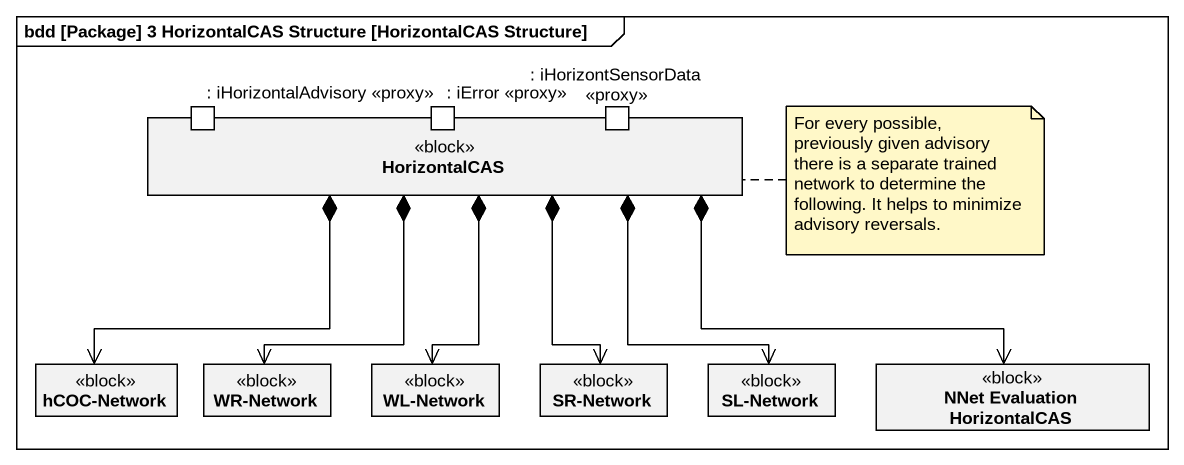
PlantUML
@startuml
mainframe bdd [Package] 3 HorizontalCAS Structure [HorizontalCAS Structure]
allowmixing
hide circle
hide empty members
rectangle HorizontalCAS <<block>> {
  port ": iHorizontalAdvisory <<proxy>>" as iHorizontalAdvisory_proxy
  port ": iError <<proxy>>" as iError_proxy
  port ": iHorizontSensorData <<proxy>>" as iHorizontSensorData_proxy
}
class "hCOC-Network" as hCOC_Network <<block>>
class "WR-Network" as WR_Network <<block>>
class "WL-Network" as WL_Network <<block>>
class "SR-Network" as SR_Network <<block>>
class "SL-Network" as SL_Network <<block>>
class "NNet Evaluation HorizontalCAS" as NNet_Evaluation <<block>>
HorizontalCAS *--> hCOC_Network
HorizontalCAS *--> WR_Network
HorizontalCAS *--> WL_Network
HorizontalCAS *--> SR_Network
HorizontalCAS *--> SL_Network
NNet_Evaluation <-left-* HorizontalCAS
note right of HorizontalCAS : For every possible, previously given advisory there is a separate trained network to determine the following. It helps to minimize advisory reversals.
@enduml
